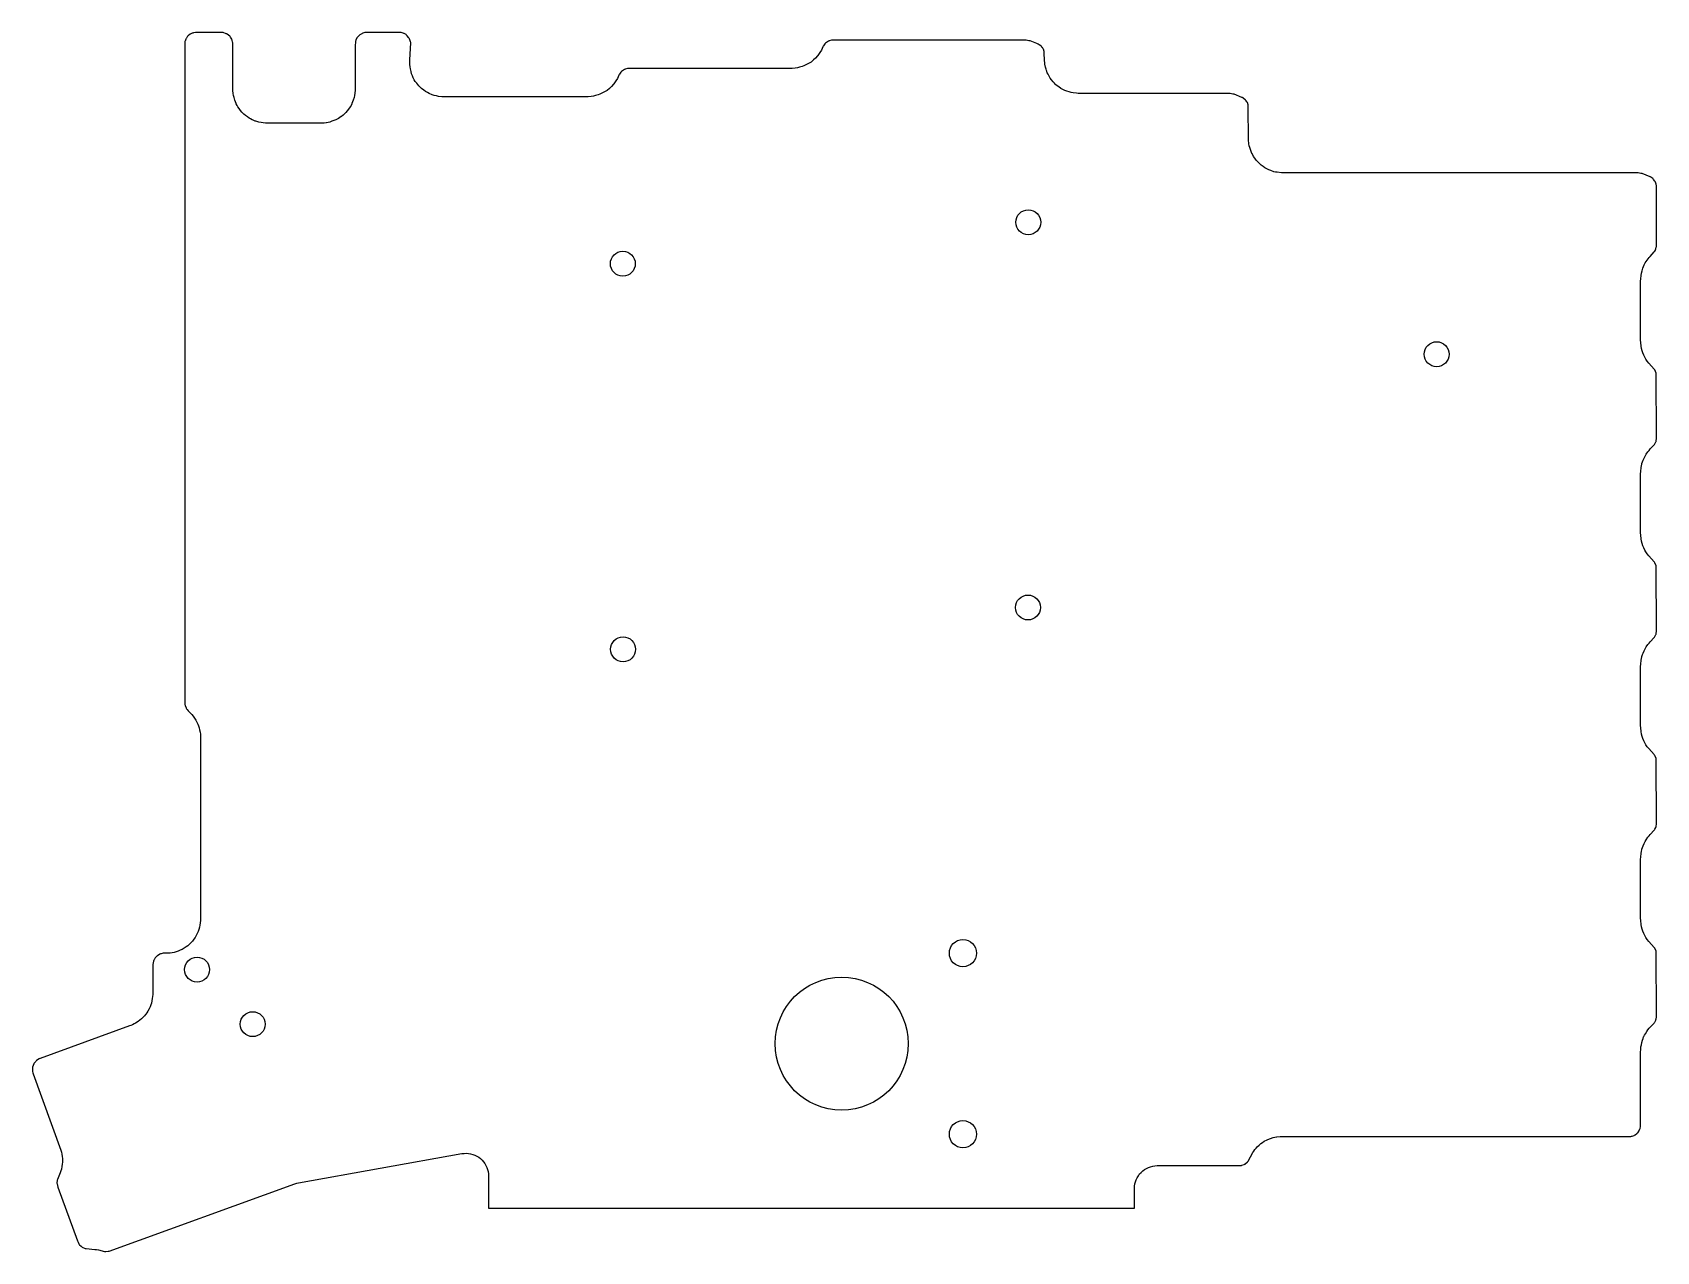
# Model space of a CAD drawing. Header units: millimetres. Extents: x 79 to 223, y -151 to -43.
import ezdxf

# ---------------------------------------------------------------- set-up
doc = ezdxf.new("R2010")
doc.units = ezdxf.units.MM

msp = doc.modelspace()

# ---------------------------------------------------------------- linework, layer by layer
msp.add_lwpolyline([(79.26, -134.6), (79.26, -134.64), (79.26, -134.85), (79.26, -134.89), (79.27, -134.93), (79.3, -135.06), (79.33, -135.15), (81.76, -141.87), (81.82, -142.05), (81.85, -142.24), (81.88, -142.43), (81.9, -142.6), (81.91, -142.78), (81.9, -142.93), (81.89, -143.12), (81.86, -143.3), (81.81, -143.54), (81.76, -143.71), (81.7, -143.88), (81.46, -144.46), (81.44, -144.51), (81.44, -144.56), (81.42, -144.74), (81.42, -144.79), (81.43, -144.83), (81.46, -144.99), (81.5, -145.13), (83.22, -149.86), (83.28, -149.99), (83.36, -150.14), (83.39, -150.19), (83.42, -150.22), (83.56, -150.35), (83.6, -150.39), (83.65, -150.42), (83.91, -150.54), (83.95, -150.56), (84, -150.56), (84.75, -150.62), (84.91, -150.64), (85.07, -150.67), (85.61, -150.8), (85.67, -150.81), (85.72, -150.81), (85.95, -150.79), (85.99, -150.78), (86.03, -150.77), (102.4, -144.83), (102.57, -144.78), (102.74, -144.74), (117.15, -142.18), (117.34, -142.16), (117.54, -142.15), (117.73, -142.16), (117.92, -142.2), (118.11, -142.25), (118.29, -142.31), (118.46, -142.4), (118.63, -142.5), (118.78, -142.62), (118.93, -142.75), (119.06, -142.89), (119.17, -143.05), (119.27, -143.22), (119.35, -143.39), (119.42, -143.58), (119.46, -143.76), (119.49, -143.96), (119.5, -144.15), (119.5, -146.95), (119.5, -147), (119.55, -147), (176.45, -147), (176.5, -147), (176.5, -146.95), (176.5, -145.24), (176.51, -145.05), (176.54, -144.85), (176.59, -144.66), (176.65, -144.48), (176.74, -144.3), (176.84, -144.13), (176.95, -143.97), (177.08, -143.83), (177.23, -143.7), (177.39, -143.58), (177.55, -143.48), (177.73, -143.39), (177.92, -143.33), (178.11, -143.28), (178.3, -143.25), (178.5, -143.24), (185.88, -143.23), (185.93, -143.22), (185.97, -143.21), (186.17, -143.14), (186.2, -143.12), (186.24, -143.1), (186.47, -142.9), (186.51, -142.87), (186.53, -142.83), (186.93, -142.09), (187.02, -141.95), (187.12, -141.81), (187.13, -141.8), (187.22, -141.69), (187.33, -141.58), (187.5, -141.42), (187.64, -141.3), (187.79, -141.2), (187.95, -141.09), (188.2, -140.95), (188.25, -140.93), (188.51, -140.84), (188.74, -140.77), (189.02, -140.71), (189.06, -140.7), (189.35, -140.68), (220.11, -140.67), (220.21, -140.67), (220.29, -140.66), (220.35, -140.65), (220.41, -140.63), (220.59, -140.57), (220.63, -140.55), (220.67, -140.52), (220.82, -140.41), (220.86, -140.37), (220.91, -140.33), (220.97, -140.26), (220.99, -140.22), (221.01, -140.19), (221.1, -140), (221.12, -139.96), (221.12, -139.92), (221.15, -139.82), (221.15, -139.77), (221.16, -139.72), (221.16, -133.21), (221.17, -133.03), (221.19, -132.75), (221.22, -132.57), (221.26, -132.39), (221.32, -132.17), (221.37, -132.03), (221.42, -131.89), (221.43, -131.86), (221.5, -131.73), (221.58, -131.6), (221.7, -131.41), (221.8, -131.26), (221.92, -131.12), (222.35, -130.66), (222.39, -130.62), (222.41, -130.58), (222.49, -130.4), (222.51, -130.36), (222.52, -130.31), (222.55, -130.1), (222.56, -130.07), (222.56, -130.03), (222.54, -124.43), (222.54, -124.38), (222.52, -124.33), (222.41, -124.06), (222.39, -124.02), (222.36, -123.99), (221.88, -123.46), (221.74, -123.29), (221.62, -123.11), (221.53, -122.94), (221.43, -122.76), (221.36, -122.56), (221.3, -122.38), (221.24, -122.17), (221.21, -121.96), (221.17, -121.63), (221.16, -121.42), (221.16, -116.22), (221.17, -116.02), (221.2, -115.67), (221.23, -115.52), (221.26, -115.36), (221.27, -115.32), (221.32, -115.17), (221.37, -115.03), (221.46, -114.83), (221.55, -114.65), (221.65, -114.49), (221.8, -114.27), (221.9, -114.15), (222, -114.03), (222.36, -113.66), (222.39, -113.62), (222.42, -113.57), (222.5, -113.4), (222.52, -113.36), (222.52, -113.31), (222.55, -113.11), (222.56, -113.07), (222.56, -113.03), (222.54, -107.43), (222.54, -107.38), (222.52, -107.33), (222.41, -107.06), (222.39, -107.02), (222.36, -106.99), (221.88, -106.46), (221.74, -106.29), (221.62, -106.11), (221.53, -105.94), (221.43, -105.76), (221.36, -105.56), (221.3, -105.38), (221.24, -105.17), (221.21, -104.96), (221.17, -104.63), (221.16, -104.42), (221.16, -99.22), (221.17, -99.02), (221.2, -98.67), (221.23, -98.52), (221.26, -98.36), (221.27, -98.32), (221.32, -98.17), (221.37, -98.03), (221.46, -97.83), (221.55, -97.65), (221.65, -97.49), (221.8, -97.27), (221.9, -97.15), (222, -97.03), (222.36, -96.66), (222.39, -96.62), (222.42, -96.57), (222.5, -96.4), (222.52, -96.36), (222.52, -96.31), (222.55, -96.11), (222.56, -96.07), (222.56, -96.03), (222.54, -90.43), (222.54, -90.38), (222.52, -90.33), (222.41, -90.06), (222.39, -90.02), (222.36, -89.99), (221.88, -89.46), (221.74, -89.29), (221.62, -89.11), (221.53, -88.94), (221.43, -88.76), (221.36, -88.56), (221.3, -88.38), (221.24, -88.17), (221.21, -87.96), (221.17, -87.63), (221.16, -87.42), (221.16, -82.22), (221.17, -82.02), (221.2, -81.67), (221.23, -81.52), (221.26, -81.36), (221.27, -81.32), (221.32, -81.17), (221.37, -81.03), (221.46, -80.83), (221.55, -80.65), (221.65, -80.49), (221.8, -80.27), (221.9, -80.15), (222, -80.03), (222.36, -79.66), (222.39, -79.62), (222.42, -79.57), (222.5, -79.4), (222.52, -79.36), (222.52, -79.31), (222.55, -79.11), (222.56, -79.07), (222.56, -79.03), (222.54, -73.43), (222.54, -73.38), (222.52, -73.33), (222.41, -73.06), (222.39, -73.02), (222.36, -72.99), (221.88, -72.46), (221.74, -72.29), (221.62, -72.11), (221.53, -71.94), (221.43, -71.76), (221.36, -71.56), (221.3, -71.38), (221.24, -71.17), (221.21, -70.96), (221.17, -70.63), (221.16, -70.42), (221.16, -65.22), (221.17, -65.02), (221.2, -64.72), (221.23, -64.52), (221.28, -64.32), (221.35, -64.08), (221.41, -63.93), (221.48, -63.78), (221.49, -63.74), (221.57, -63.61), (221.65, -63.48), (221.81, -63.26), (221.9, -63.15), (221.99, -63.04), (222.36, -62.65), (222.39, -62.62), (222.42, -62.58), (222.46, -62.5), (222.48, -62.45), (222.5, -62.39), (222.54, -62.23), (222.55, -62.17), (222.56, -62.11), (222.56, -56.97), (222.56, -56.87), (222.55, -56.78), (222.54, -56.72), (222.52, -56.66), (222.46, -56.49), (222.44, -56.45), (222.41, -56.41), (222.3, -56.25), (222.27, -56.21), (222.23, -56.18), (222.07, -56.06), (222.03, -56.04), (221.99, -56.02), (221.28, -55.74), (221.23, -55.73), (221.18, -55.72), (220.95, -55.68), (220.91, -55.67), (220.87, -55.67), (189.67, -55.67), (189.47, -55.66), (189.1, -55.62), (188.95, -55.6), (188.8, -55.57), (188.8, -55.57), (188.54, -55.48), (188.34, -55.4), (188.17, -55.32), (188.01, -55.22), (187.85, -55.12), (187.68, -55), (187.53, -54.86), (187.37, -54.69), (187.23, -54.55), (187.12, -54.39), (187, -54.22), (186.87, -53.98), (186.86, -53.97), (186.75, -53.7), (186.67, -53.43), (186.63, -53.28), (186.6, -53.12), (186.59, -53.08), (186.57, -52.8), (186.54, -49.78), (186.54, -49.72), (186.52, -49.67), (186.46, -49.48), (186.44, -49.45), (186.42, -49.41), (186.36, -49.32), (186.33, -49.28), (186.3, -49.25), (186.07, -49.07), (186.03, -49.04), (185.98, -49.02), (185.28, -48.74), (185.23, -48.73), (185.18, -48.72), (184.95, -48.68), (184.91, -48.67), (184.87, -48.67), (171.63, -48.67), (171.52, -48.67), (171.38, -48.66), (171.1, -48.62), (170.9, -48.58), (170.72, -48.54), (170.54, -48.48), (170.35, -48.4), (170.17, -48.32), (170, -48.22), (169.81, -48.09), (169.68, -48), (169.56, -47.9), (169.54, -47.88), (169.43, -47.77), (169.32, -47.65), (169.17, -47.46), (169.06, -47.31), (168.96, -47.15), (168.87, -46.97), (168.8, -46.84), (168.75, -46.7), (168.74, -46.66), (168.69, -46.52), (168.65, -46.36), (168.6, -46.09), (168.58, -45.94), (168.57, -45.79), (168.54, -45.07), (168.54, -45.02), (168.52, -44.97), (168.46, -44.78), (168.44, -44.75), (168.42, -44.71), (168.37, -44.63), (168.33, -44.59), (168.29, -44.54), (168.15, -44.41), (168.11, -44.39), (168.08, -44.37), (168, -44.32), (167.88, -44.27), (167.28, -44.04), (167.23, -44.03), (167.18, -44.02), (166.95, -43.98), (166.91, -43.97), (166.87, -43.97), (149.85, -43.97), (149.81, -43.98), (149.77, -43.98), (149.57, -44.04), (149.53, -44.05), (149.49, -44.07), (149.23, -44.24), (149.2, -44.27), (149.17, -44.3), (149.05, -44.47), (149.03, -44.51), (149, -44.55), (148.87, -44.84), (148.74, -45.07), (148.68, -45.15), (148.56, -45.32), (148.53, -45.35), (148.35, -45.55), (148.18, -45.72), (147.96, -45.9), (147.92, -45.93), (147.68, -46.07), (147.51, -46.16), (147.33, -46.24), (147.16, -46.3), (146.93, -46.36), (146.75, -46.41), (146.55, -46.44), (146.28, -46.46), (146.1, -46.47), (131.85, -46.47), (131.81, -46.48), (131.77, -46.48), (131.57, -46.54), (131.53, -46.55), (131.49, -46.57), (131.23, -46.74), (131.2, -46.77), (131.17, -46.8), (131.05, -46.97), (131.03, -47.01), (131, -47.05), (130.87, -47.34), (130.74, -47.57), (130.68, -47.65), (130.56, -47.82), (130.53, -47.85), (130.35, -48.05), (130.18, -48.22), (129.96, -48.4), (129.92, -48.43), (129.68, -48.57), (129.51, -48.66), (129.33, -48.74), (129.16, -48.8), (128.93, -48.86), (128.75, -48.91), (128.55, -48.94), (128.28, -48.96), (128.1, -48.97), (115.61, -48.97), (115.5, -48.97), (115.37, -48.96), (115.09, -48.93), (114.9, -48.89), (114.71, -48.84), (114.53, -48.78), (114.27, -48.67), (114.1, -48.59), (113.93, -48.5), (113.78, -48.38), (113.58, -48.23), (113.37, -48.03), (113.34, -48), (113.16, -47.77), (113.04, -47.61), (112.95, -47.46), (112.86, -47.29), (112.78, -47.12), (112.71, -46.93), (112.66, -46.74), (112.61, -46.51), (112.57, -46.32), (112.56, -46.13), (112.55, -45.87), (112.55, -45.7), (112.63, -44.21), (112.63, -44.17), (112.62, -44.12), (112.53, -43.85), (112.51, -43.81), (112.48, -43.77), (112.3, -43.56), (112.27, -43.52), (112.22, -43.48), (112.06, -43.39), (112.02, -43.37), (111.97, -43.36), (111.8, -43.31), (111.74, -43.3), (111.68, -43.3), (108.7, -43.3), (108.64, -43.3), (108.58, -43.31), (108.4, -43.36), (108.36, -43.37), (108.31, -43.4), (108.15, -43.5), (108.11, -43.52), (108.07, -43.56), (107.94, -43.7), (107.91, -43.74), (107.89, -43.78), (107.8, -43.96), (107.78, -44.01), (107.77, -44.05), (107.75, -44.22), (107.74, -44.37), (107.74, -48.19), (107.73, -48.38), (107.7, -48.66), (107.68, -48.85), (107.63, -49.04), (107.56, -49.27), (107.51, -49.42), (107.45, -49.56), (107.44, -49.59), (107.37, -49.73), (107.28, -49.86), (107.15, -50.06), (107.03, -50.21), (106.91, -50.35), (106.76, -50.49), (106.66, -50.59), (106.54, -50.69), (106.51, -50.71), (106.38, -50.8), (106.25, -50.87), (106.03, -50.99), (105.86, -51.07), (105.68, -51.13), (105.49, -51.19), (105.35, -51.23), (105.2, -51.25), (105.16, -51.26), (105.01, -51.28), (104.86, -51.28), (99.82, -51.28), (99.62, -51.27), (99.43, -51.24), (99.23, -51.2), (98.96, -51.13), (98.91, -51.11), (98.72, -51.03), (98.64, -50.99), (98.51, -50.92), (98.38, -50.85), (98.22, -50.74), (98.06, -50.62), (97.92, -50.49), (97.74, -50.32), (97.61, -50.17), (97.5, -50.01), (97.39, -49.85), (97.31, -49.73), (97.24, -49.6), (97.23, -49.56), (97.16, -49.42), (97.12, -49.27), (97.05, -49.04), (97, -48.85), (96.97, -48.67), (96.95, -48.4), (96.94, -48.21), (96.93, -44.26), (96.93, -44.2), (96.92, -44.14), (96.87, -43.96), (96.86, -43.91), (96.84, -43.87), (96.73, -43.7), (96.71, -43.66), (96.68, -43.63), (96.45, -43.44), (96.41, -43.41), (96.36, -43.4), (96.08, -43.31), (96.04, -43.3), (95.99, -43.3), (93.73, -43.3), (93.69, -43.3), (93.65, -43.3), (93.46, -43.33), (93.4, -43.34), (93.35, -43.36), (93.28, -43.39), (93.22, -43.42), (93.17, -43.45), (93.02, -43.56), (92.99, -43.59), (92.95, -43.63), (92.84, -43.79), (92.81, -43.83), (92.79, -43.87), (92.73, -44.05), (92.71, -44.1), (92.7, -44.16), (92.69, -44.26), (92.69, -44.36), (92.69, -102.33), (92.7, -102.44), (92.71, -102.57), (92.72, -102.61), (92.73, -102.65), (92.81, -102.86), (92.83, -102.9), (92.85, -102.94), (92.91, -103.02), (93, -103.12), (93.31, -103.44), (93.44, -103.59), (93.56, -103.76), (93.67, -103.94), (93.77, -104.11), (93.84, -104.29), (93.91, -104.45), (93.97, -104.63), (94.01, -104.81), (94.04, -105), (94.07, -105.18), (94.08, -105.36), (94.07, -121.63), (94.06, -121.83), (94.03, -122.03), (93.99, -122.21), (93.94, -122.4), (93.87, -122.59), (93.8, -122.77), (93.71, -122.94), (93.61, -123.11), (93.5, -123.27), (93.38, -123.43), (93.25, -123.57), (93.11, -123.71), (92.96, -123.84), (92.81, -123.95), (92.64, -124.06), (92.47, -124.16), (92.3, -124.24), (92.11, -124.32), (91.93, -124.38), (91.75, -124.43), (91.58, -124.46), (91.4, -124.49), (91.23, -124.5), (90.88, -124.5), (90.84, -124.51), (90.8, -124.51), (90.62, -124.55), (90.56, -124.56), (90.51, -124.59), (90.28, -124.72), (90.24, -124.75), (90.2, -124.79), (90.09, -124.92), (90.05, -124.96), (90.02, -125.02), (89.99, -125.08), (89.96, -125.13), (89.95, -125.19), (89.91, -125.35), (89.9, -125.41), (89.89, -125.47), (89.89, -127.92), (89.88, -128.14), (89.83, -128.51), (89.8, -128.71), (89.75, -128.91), (89.7, -129.05), (89.64, -129.23), (89.55, -129.41), (89.43, -129.62), (89.35, -129.76), (89.26, -129.89), (89.23, -129.92), (89.14, -130.03), (89.03, -130.14), (88.88, -130.28), (88.74, -130.41), (88.58, -130.52), (88.36, -130.66), (88.23, -130.74), (88.08, -130.81), (87.94, -130.87), (87.83, -130.91), (79.95, -133.78), (79.9, -133.8), (79.86, -133.82), (79.62, -133.97), (79.57, -134), (79.54, -134.04), (79.41, -134.2), (79.39, -134.23), (79.37, -134.27), (79.27, -134.56), (79.26, -134.6)], close=True)
for centre, radius in [((167.12, -60.03), 1.1), ((131.35, -63.69), 1.1), ((203.16, -71.67), 1.1), ((167.1, -94.01), 1.1), ((131.37, -97.7), 1.1), ((161.36, -124.49), 1.2), ((93.78, -125.95), 1.1), ((150.66, -132.48), 5.87), ((98.69, -130.76), 1.1), ((161.36, -140.47), 1.2)]:
    msp.add_circle(centre, radius)

doc.saveas('drawing.dxf')
